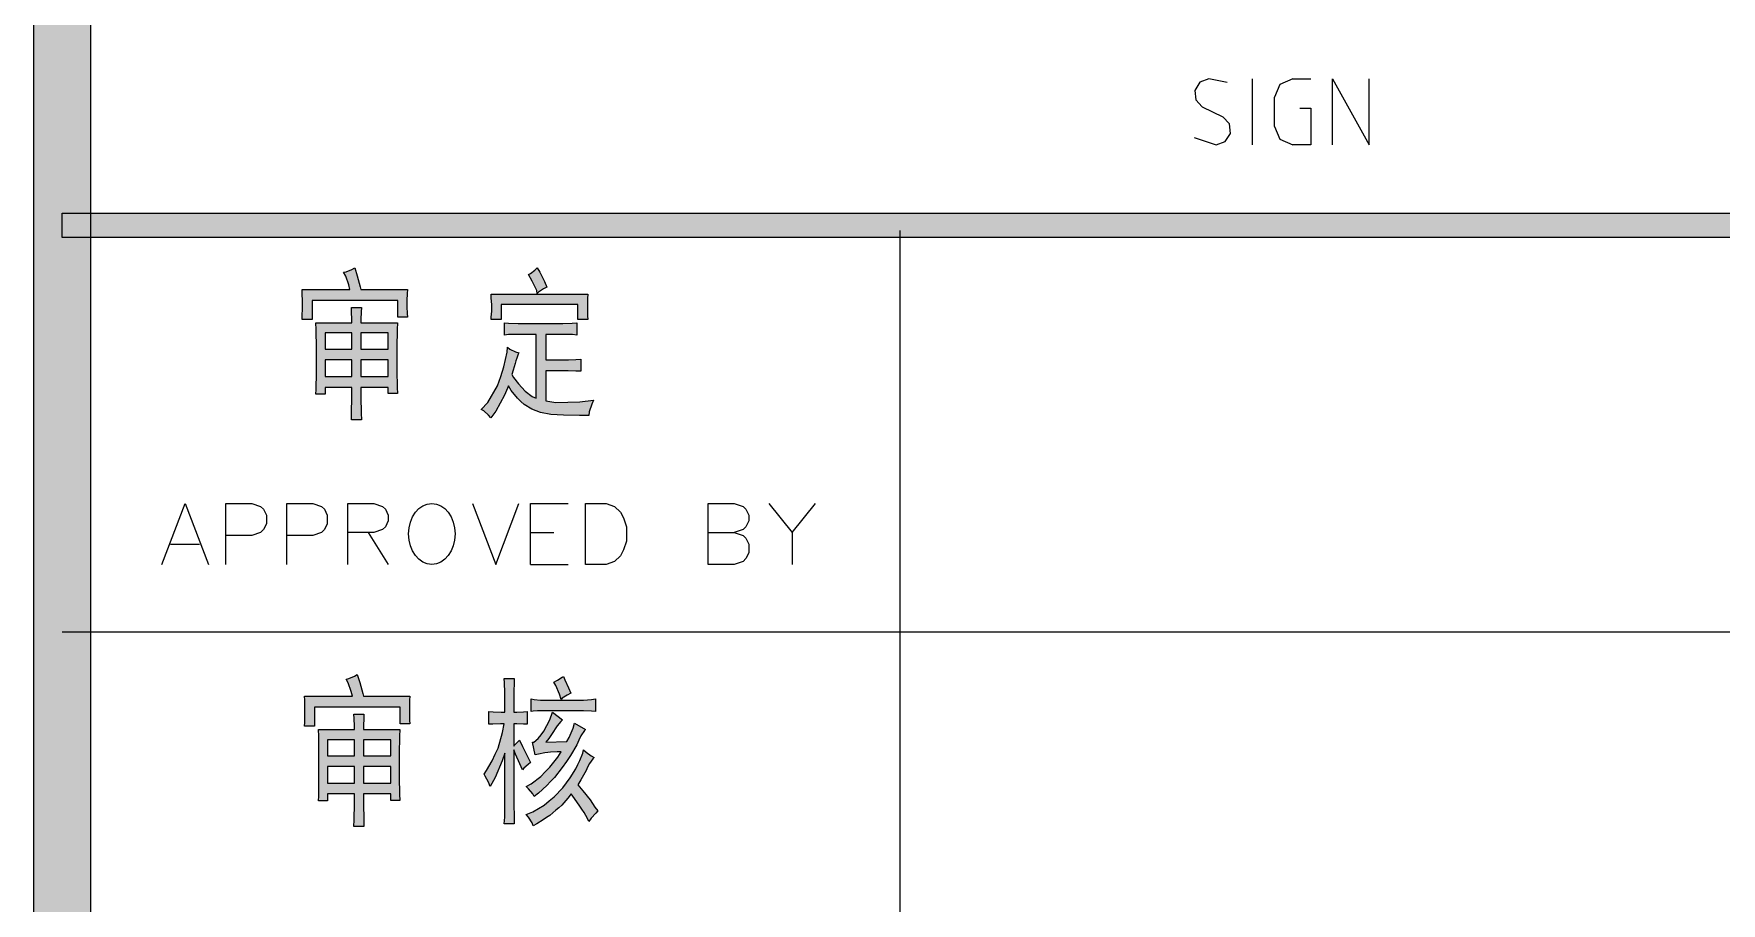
# Model space of a CAD drawing. Header units: millimetres. Extents: x 0 to 829, y 0 to 586.
# Drawn here: x 769.46 to 798.82, y 153.7 to 168.82 of the extents above; entities that cross this region are included whole.
import ezdxf

# ---------------------------------------------------------------- set-up
doc = ezdxf.new("R2010")
doc.units = ezdxf.units.MM

msp = doc.modelspace()

# ---------------------------------------------------------------- hatches: boundary and pattern name
h = msp.add_hatch(color=0)
h.dxf.hatch_style = 2
h.paths.add_polyline_path([(770.449028, 9.860139), (769.464778, 9.860139), (769.464778, 575.772139), (770.449028, 575.772139)])
h = msp.add_hatch(color=0)
h.dxf.hatch_style = 2
h.paths.add_polyline_path([(769.958667, 165.276389), (769.958667, 165.70325), (819.294639, 165.70325), (819.294639, 165.276389)])
h = msp.add_hatch(color=0)
h.dxf.hatch_style = 2
h.paths.add_polyline_path([(775.04925, 164.75075), (775.088056, 164.609639), (775.1445, 164.422667), (775.155083, 164.373278), (775.962944, 164.373278), (775.959417, 164.30625), (775.955889, 164.182778), (775.955889, 164.129861), (775.955889, 164.073417), (775.959417, 163.957), (775.962944, 163.8935), (775.797139, 163.8935), (775.797139, 164.182778), (774.304889, 164.182778), (774.304889, 163.851167), (774.132028, 163.851167), (774.135556, 163.918194), (774.139083, 164.045194), (774.139083, 164.105167), (774.139083, 164.172194), (774.135556, 164.30625), (774.132028, 164.373278), (774.964583, 164.373278), (774.943417, 164.454417), (774.8905, 164.606111), (774.855222, 164.673139), (774.901083, 164.683722), (774.996333, 164.722528)])
h = msp.add_hatch(color=0)
h.dxf.hatch_style = 2
h.paths.add_polyline_path([(778.069028, 164.637861), (778.107833, 164.6555), (778.181917, 164.711944), (778.220722, 164.75075), (778.266583, 164.676667), (778.347722, 164.510861), (778.386528, 164.415611), (778.330083, 164.383861), (778.245417, 164.327417), (778.220722, 164.30625), (778.213667, 164.355639), (778.136056, 164.521444)])
h = msp.add_hatch(color=0)
h.dxf.hatch_style = 2
h.paths.add_polyline_path([(779.102667, 164.295667), (779.099139, 164.218056), (779.095611, 164.101639), (779.095611, 164.062833), (779.095611, 164.024028), (779.099139, 163.918194), (779.102667, 163.851167), (778.929806, 163.851167), (778.929806, 164.11575), (777.596306, 164.11575), (777.596306, 163.851167), (777.419917, 163.851167), (777.423444, 163.8935), (777.4305, 163.995806), (777.4305, 164.048722), (777.4305, 164.105167), (777.423444, 164.228639), (777.419917, 164.295667)])
h = msp.add_hatch(color=0)
h.paths.add_polyline_path([(774.996333, 163.794722), (774.996333, 163.851167), (774.992806, 163.985222), (774.989278, 164.062833), (775.165667, 164.062833), (775.158611, 163.98875), (775.155083, 163.854694), (775.155083, 163.794722), (775.790083, 163.794722), (775.783028, 163.678306), (775.7795, 163.360806), (775.7795, 163.16325), (775.7795, 162.969222), (775.783028, 162.669361), (775.790083, 162.563528), (775.631333, 162.563528), (775.631333, 162.672889), (775.155083, 162.672889), (775.155083, 162.507083), (775.158611, 162.224861), (775.165667, 162.108444), (774.989278, 162.108444), (774.992806, 162.224861), (774.996333, 162.507083), (774.996333, 162.672889), (774.530667, 162.672889), (774.530667, 162.552944), (774.371917, 162.552944), (774.375444, 162.634083), (774.3825, 162.930417), (774.3825, 163.138556), (774.3825, 163.350222), (774.375444, 163.678306), (774.371917, 163.794722)])
h.paths.add_polyline_path([(775.631333, 162.863389), (775.631333, 163.152667), (775.155083, 163.152667), (775.155083, 162.863389)])
h.paths.add_polyline_path([(774.996333, 162.863389), (774.996333, 163.152667), (774.530667, 163.152667), (774.530667, 162.863389)])
h.paths.add_polyline_path([(775.631333, 163.339639), (775.631333, 163.618333), (775.155083, 163.618333), (775.155083, 163.339639)])
h.paths.add_polyline_path([(774.996333, 163.339639), (774.996333, 163.618333), (774.530667, 163.618333), (774.530667, 163.339639)])
h = msp.add_hatch(color=0)
h.dxf.hatch_style = 2
h.paths.add_polyline_path([(778.587611, 163.784139), (778.665222, 163.784139), (778.8275, 163.791194), (778.912167, 163.794722), (778.912167, 163.583056), (778.838083, 163.590111), (778.658167, 163.593639), (778.552333, 163.593639), (778.368889, 163.593639), (778.368889, 163.152667), (778.721667, 163.152667), (778.767528, 163.152667), (778.894528, 163.156194), (778.979194, 163.16325), (778.979194, 162.951583), (778.894528, 162.955111), (778.760472, 162.962167), (778.711083, 162.962167), (778.368889, 162.962167), (778.368889, 162.440056), (778.545278, 162.411833), (778.961556, 162.418889), (779.201444, 162.450639), (779.169694, 162.380083), (779.127361, 162.246028), (779.120306, 162.186056), (778.9545, 162.186056), (778.679333, 162.189583), (778.569972, 162.196639), (778.460611, 162.200167), (778.277167, 162.235444), (778.203083, 162.263667), (778.129, 162.291889), (777.994944, 162.373028), (777.9385, 162.429472), (777.878528, 162.485917), (777.769167, 162.616444), (777.719778, 162.697583), (777.65275, 162.535306), (777.501056, 162.256611), (777.412861, 162.140194), (777.374056, 162.189583), (777.292917, 162.263667), (777.247056, 162.284833), (777.363472, 162.408306), (777.532806, 162.697583), (777.58925, 162.863389), (777.642167, 163.029194), (777.698611, 163.283194), (777.705667, 163.371389), (777.744472, 163.339639), (777.846778, 163.29025), (777.903222, 163.272611), (777.892639, 163.251444), (777.864417, 163.180889), (777.850306, 163.135028), (777.836194, 163.085639), (777.800917, 162.969222), (777.77975, 162.895139), (777.807972, 162.84575), (777.896167, 162.732861), (777.952611, 162.669361), (778.012583, 162.605861), (778.136056, 162.514139), (778.203083, 162.485917), (778.203083, 163.593639), (777.9385, 163.593639), (777.867944, 163.593639), (777.723306, 163.590111), (777.65275, 163.583056), (777.65275, 163.794722), (777.723306, 163.791194), (777.892639, 163.784139), (777.987889, 163.784139)])
h = msp.add_hatch(color=0)
h.dxf.hatch_style = 2
h.paths.add_polyline_path([(775.091583, 157.677556), (775.133917, 157.539972), (775.186833, 157.349472), (775.197417, 157.300083), (776.005278, 157.300083), (776.00175, 157.233056), (775.998222, 157.113111), (775.998222, 157.056667), (775.998222, 157.000222), (776.00175, 156.883806), (776.005278, 156.823833), (775.839472, 156.823833), (775.839472, 157.113111), (774.35075, 157.113111), (774.35075, 156.777972), (774.174361, 156.777972), (774.177889, 156.845), (774.181417, 156.972), (774.181417, 157.0355), (774.181417, 157.102528), (774.177889, 157.233056), (774.174361, 157.300083), (775.006917, 157.300083), (774.98575, 157.38475), (774.932833, 157.532917), (774.897556, 157.599944), (774.943417, 157.610528), (775.042194, 157.649333)])
h = msp.add_hatch(color=0)
h.dxf.hatch_style = 2
h.paths.add_polyline_path([(778.679333, 157.645806), (778.704028, 157.589361), (778.767528, 157.444722), (778.806333, 157.356528), (778.742833, 157.32125), (778.658167, 157.268333), (778.637, 157.243639), (778.608778, 157.338889), (778.545278, 157.490583), (778.513528, 157.5435), (778.577028, 157.582306), (778.658167, 157.635222)])
h = msp.add_hatch(color=0)
h.dxf.hatch_style = 2
h.paths.add_polyline_path([(777.656278, 157.268333), (777.656278, 157.363583), (777.65275, 157.532917), (777.645694, 157.610528), (777.822083, 157.610528), (777.818556, 157.5435), (777.815028, 157.374167), (777.815028, 157.268333), (777.815028, 157.024917), (777.867944, 157.024917), (777.984361, 157.028444), (778.047861, 157.0355), (778.047861, 156.81325), (777.984361, 156.816778), (777.867944, 156.823833), (777.815028, 156.823833), (777.815028, 156.435778), (777.822083, 156.446361), (777.871472, 156.49575), (777.913806, 156.534556), (777.966722, 156.425194), (778.061972, 156.227639), (778.104306, 156.1465), (778.061972, 156.111222), (777.991417, 156.05125), (777.963194, 156.023028), (777.920861, 156.125333), (777.846778, 156.294667), (777.815028, 156.36875), (777.815028, 155.546778), (777.815028, 155.430361), (777.818556, 155.197528), (777.822083, 155.081111), (777.645694, 155.081111), (777.656278, 155.201056), (777.659806, 155.433889), (777.656278, 155.546778), (777.656278, 156.312306), (777.613944, 156.17825), (777.490472, 155.888972), (777.405806, 155.73375), (777.374056, 155.807833), (777.317611, 155.913667), (777.296444, 155.945417), (777.342306, 156.008917), (777.437556, 156.17825), (777.490472, 156.291139), (777.539861, 156.4005), (777.617472, 156.668611), (777.645694, 156.823833), (777.585722, 156.823833), (777.451667, 156.816778), (777.381111, 156.81325), (777.381111, 157.0355), (777.455194, 157.028444), (777.592778, 157.024917), (777.656278, 157.024917)])
h = msp.add_hatch(color=0)
h.dxf.hatch_style = 2
h.paths.add_polyline_path([(778.263056, 157.046083), (778.227778, 157.046083), (778.150167, 157.039028), (778.114889, 157.0355), (778.114889, 157.25775), (778.167806, 157.243639), (778.280694, 157.233056), (778.337139, 157.233056), (778.961556, 157.233056), (779.028583, 157.233056), (779.166167, 157.243639), (779.236722, 157.25775), (779.236722, 157.0355), (779.166167, 157.039028), (779.028583, 157.046083), (778.961556, 157.046083)])
h = msp.add_hatch(color=0)
h.paths.add_polyline_path([(775.042194, 156.725056), (775.042194, 156.777972), (775.035139, 156.912028), (775.031611, 156.989639), (775.208, 156.989639), (775.204472, 156.919083), (775.197417, 156.785028), (775.197417, 156.725056), (775.832417, 156.725056), (775.828889, 156.605111), (775.821833, 156.291139), (775.821833, 156.090056), (775.821833, 155.896028), (775.828889, 155.596167), (775.832417, 155.490333), (775.673667, 155.490333), (775.673667, 155.603222), (775.197417, 155.603222), (775.197417, 155.433889), (775.204472, 155.151667), (775.208, 155.03525), (775.031611, 155.03525), (775.035139, 155.151667), (775.042194, 155.433889), (775.042194, 155.603222), (774.573, 155.603222), (774.573, 155.47975), (774.417778, 155.47975), (774.421306, 155.564417), (774.424833, 155.857222), (774.424833, 156.068889), (774.424833, 156.280556), (774.421306, 156.605111), (774.417778, 156.725056)])
h.paths.add_polyline_path([(775.673667, 155.790194), (775.673667, 156.079472), (775.197417, 156.079472), (775.197417, 155.790194)])
h.paths.add_polyline_path([(775.042194, 155.790194), (775.042194, 156.079472), (774.573, 156.079472), (774.573, 155.790194)])
h.paths.add_polyline_path([(775.673667, 156.266444), (775.673667, 156.545139), (775.197417, 156.545139), (775.197417, 156.266444)])
h.paths.add_polyline_path([(775.042194, 156.266444), (775.042194, 156.545139), (774.573, 156.545139), (774.573, 156.266444)])
h = msp.add_hatch(color=0)
h.dxf.hatch_style = 2
h.paths.add_polyline_path([(778.139583, 156.502806), (778.164278, 156.502806), (778.238361, 156.566306), (778.28775, 156.629806), (778.337139, 156.693306), (778.439444, 156.890861), (778.488833, 157.024917), (778.661694, 156.890861), (778.629944, 156.862639), (778.566444, 156.785028), (778.534694, 156.735639), (778.502944, 156.68625), (778.421806, 156.566306), (778.372417, 156.502806), (778.739306, 156.513389), (778.778111, 156.583944), (778.845139, 156.746222), (778.869833, 156.834417), (779.063861, 156.725056), (779.042694, 156.707417), (778.982722, 156.612167), (778.947444, 156.534556), (778.908639, 156.456944), (778.799278, 156.2735), (778.728722, 156.167667), (778.658167, 156.061833), (778.520583, 155.888972), (778.453556, 155.818417), (778.390056, 155.747861), (778.245417, 155.617333), (778.171333, 155.557361), (778.143111, 155.603222), (778.072556, 155.691417), (778.030222, 155.73375), (778.118417, 155.779611), (778.284222, 155.903083), (778.361833, 155.984222), (778.442972, 156.065361), (778.580556, 156.24175), (778.637, 156.333472), (778.569972, 156.333472), (778.453556, 156.329944), (778.404167, 156.322889), (778.354778, 156.319361), (778.245417, 156.294667), (778.188972, 156.280556)])
h = msp.add_hatch(color=0)
h.dxf.hatch_style = 2
h.paths.add_polyline_path([(779.212028, 156.234694), (779.187333, 156.213528), (779.130889, 156.128861), (779.099139, 156.068889), (779.070917, 156.008917), (778.982722, 155.850167), (778.929806, 155.758444), (779.014472, 155.656139), (779.141472, 155.497389), (779.183806, 155.433889), (779.226139, 155.373917), (779.275528, 155.306889), (779.24025, 155.268083), (779.162639, 155.179889), (779.120306, 155.123444), (779.095611, 155.172833), (779.035639, 155.278667), (779.000361, 155.335111), (778.965083, 155.391556), (778.869833, 155.525611), (778.813389, 155.603222), (778.753417, 155.529139), (778.647583, 155.409194), (778.598194, 155.363333), (778.545278, 155.317472), (778.439444, 155.229278), (778.383, 155.190472), (778.326556, 155.151667), (778.213667, 155.081111), (778.153694, 155.045833), (778.136056, 155.102278), (778.072556, 155.201056), (778.030222, 155.246917), (778.143111, 155.28925), (778.344194, 155.409194), (778.428861, 155.47975), (778.517056, 155.550306), (778.66875, 155.709056), (778.728722, 155.79725), (778.792222, 155.881917), (778.891, 156.040667), (778.926278, 156.111222), (778.961556, 156.185306), (779.014472, 156.312306), (779.028583, 156.36875), (779.070917, 156.329944), (779.162639, 156.262917)])

# ---------------------------------------------------------------- linework, layer by layer
at = {"color": 0, "lineweight": 0}
for points in [[(770.449028, 9.860139), (769.464778, 9.860139), (769.464778, 575.772139), (770.449028, 575.772139)], [(769.958667, 165.276389), (769.958667, 165.70325), (819.294639, 165.70325), (819.294639, 165.276389)], [(775.04925, 164.75075), (775.088056, 164.609639), (775.1445, 164.422667), (775.155083, 164.373278), (775.962944, 164.373278), (775.959417, 164.30625), (775.955889, 164.182778), (775.955889, 164.129861), (775.955889, 164.073417), (775.959417, 163.957), (775.962944, 163.8935), (775.797139, 163.8935), (775.797139, 164.182778), (774.304889, 164.182778), (774.304889, 163.851167), (774.132028, 163.851167), (774.135556, 163.918194), (774.139083, 164.045194), (774.139083, 164.105167), (774.139083, 164.172194), (774.135556, 164.30625), (774.132028, 164.373278), (774.964583, 164.373278), (774.943417, 164.454417), (774.8905, 164.606111), (774.855222, 164.673139), (774.901083, 164.683722), (774.996333, 164.722528)], [(778.069028, 164.637861), (778.107833, 164.6555), (778.181917, 164.711944), (778.220722, 164.75075), (778.266583, 164.676667), (778.347722, 164.510861), (778.386528, 164.415611), (778.330083, 164.383861), (778.245417, 164.327417), (778.220722, 164.30625), (778.213667, 164.355639), (778.136056, 164.521444)], [(779.102667, 164.295667), (779.099139, 164.218056), (779.095611, 164.101639), (779.095611, 164.062833), (779.095611, 164.024028), (779.099139, 163.918194), (779.102667, 163.851167), (778.929806, 163.851167), (778.929806, 164.11575), (777.596306, 164.11575), (777.596306, 163.851167), (777.419917, 163.851167), (777.423444, 163.8935), (777.4305, 163.995806), (777.4305, 164.048722), (777.4305, 164.105167), (777.423444, 164.228639), (777.419917, 164.295667)], [(774.996333, 163.794722), (774.996333, 163.851167), (774.992806, 163.985222), (774.989278, 164.062833), (775.165667, 164.062833), (775.158611, 163.98875), (775.155083, 163.854694), (775.155083, 163.794722), (775.790083, 163.794722), (775.783028, 163.678306), (775.7795, 163.360806), (775.7795, 163.16325), (775.7795, 162.969222), (775.783028, 162.669361), (775.790083, 162.563528), (775.631333, 162.563528), (775.631333, 162.672889), (775.155083, 162.672889), (775.155083, 162.507083), (775.158611, 162.224861), (775.165667, 162.108444), (774.989278, 162.108444), (774.992806, 162.224861), (774.996333, 162.507083), (774.996333, 162.672889), (774.530667, 162.672889), (774.530667, 162.552944), (774.371917, 162.552944), (774.375444, 162.634083), (774.3825, 162.930417), (774.3825, 163.138556), (774.3825, 163.350222), (774.375444, 163.678306), (774.371917, 163.794722)], [(778.587611, 163.784139), (778.665222, 163.784139), (778.8275, 163.791194), (778.912167, 163.794722), (778.912167, 163.583056), (778.838083, 163.590111), (778.658167, 163.593639), (778.552333, 163.593639), (778.368889, 163.593639), (778.368889, 163.152667), (778.721667, 163.152667), (778.767528, 163.152667), (778.894528, 163.156194), (778.979194, 163.16325), (778.979194, 162.951583), (778.894528, 162.955111), (778.760472, 162.962167), (778.711083, 162.962167), (778.368889, 162.962167), (778.368889, 162.440056), (778.545278, 162.411833), (778.961556, 162.418889), (779.201444, 162.450639), (779.169694, 162.380083), (779.127361, 162.246028), (779.120306, 162.186056), (778.9545, 162.186056), (778.679333, 162.189583), (778.569972, 162.196639), (778.460611, 162.200167), (778.277167, 162.235444), (778.203083, 162.263667), (778.129, 162.291889), (777.994944, 162.373028), (777.9385, 162.429472), (777.878528, 162.485917), (777.769167, 162.616444), (777.719778, 162.697583), (777.65275, 162.535306), (777.501056, 162.256611), (777.412861, 162.140194), (777.374056, 162.189583), (777.292917, 162.263667), (777.247056, 162.284833), (777.363472, 162.408306), (777.532806, 162.697583), (777.58925, 162.863389), (777.642167, 163.029194), (777.698611, 163.283194), (777.705667, 163.371389), (777.744472, 163.339639), (777.846778, 163.29025), (777.903222, 163.272611), (777.892639, 163.251444), (777.864417, 163.180889), (777.850306, 163.135028), (777.836194, 163.085639), (777.800917, 162.969222), (777.77975, 162.895139), (777.807972, 162.84575), (777.896167, 162.732861), (777.952611, 162.669361), (778.012583, 162.605861), (778.136056, 162.514139), (778.203083, 162.485917), (778.203083, 163.593639), (777.9385, 163.593639), (777.867944, 163.593639), (777.723306, 163.590111), (777.65275, 163.583056), (777.65275, 163.794722), (777.723306, 163.791194), (777.892639, 163.784139), (777.987889, 163.784139)], [(774.996333, 163.339639), (774.996333, 163.618333), (774.530667, 163.618333), (774.530667, 163.339639)], [(775.631333, 163.339639), (775.631333, 163.618333), (775.155083, 163.618333), (775.155083, 163.339639)], [(774.996333, 162.863389), (774.996333, 163.152667), (774.530667, 163.152667), (774.530667, 162.863389)], [(775.631333, 162.863389), (775.631333, 163.152667), (775.155083, 163.152667), (775.155083, 162.863389)], [(779.063861, 159.593139), (779.063861, 160.655), (779.420167, 160.655), (779.568333, 160.602083), (779.670639, 160.503306), (779.720028, 160.401), (779.772944, 160.249306), (779.772944, 159.998833), (779.720028, 159.847139), (779.670639, 159.744833), (779.568333, 159.642528), (779.420167, 159.593139)], [(775.091583, 157.677556), (775.133917, 157.539972), (775.186833, 157.349472), (775.197417, 157.300083), (776.005278, 157.300083), (776.00175, 157.233056), (775.998222, 157.113111), (775.998222, 157.056667), (775.998222, 157.000222), (776.00175, 156.883806), (776.005278, 156.823833), (775.839472, 156.823833), (775.839472, 157.113111), (774.35075, 157.113111), (774.35075, 156.777972), (774.174361, 156.777972), (774.177889, 156.845), (774.181417, 156.972), (774.181417, 157.0355), (774.181417, 157.102528), (774.177889, 157.233056), (774.174361, 157.300083), (775.006917, 157.300083), (774.98575, 157.38475), (774.932833, 157.532917), (774.897556, 157.599944), (774.943417, 157.610528), (775.042194, 157.649333)], [(778.679333, 157.645806), (778.704028, 157.589361), (778.767528, 157.444722), (778.806333, 157.356528), (778.742833, 157.32125), (778.658167, 157.268333), (778.637, 157.243639), (778.608778, 157.338889), (778.545278, 157.490583), (778.513528, 157.5435), (778.577028, 157.582306), (778.658167, 157.635222)], [(777.656278, 157.268333), (777.656278, 157.363583), (777.65275, 157.532917), (777.645694, 157.610528), (777.822083, 157.610528), (777.818556, 157.5435), (777.815028, 157.374167), (777.815028, 157.268333), (777.815028, 157.024917), (777.867944, 157.024917), (777.984361, 157.028444), (778.047861, 157.0355), (778.047861, 156.81325), (777.984361, 156.816778), (777.867944, 156.823833), (777.815028, 156.823833), (777.815028, 156.435778), (777.822083, 156.446361), (777.871472, 156.49575), (777.913806, 156.534556), (777.966722, 156.425194), (778.061972, 156.227639), (778.104306, 156.1465), (778.061972, 156.111222), (777.991417, 156.05125), (777.963194, 156.023028), (777.920861, 156.125333), (777.846778, 156.294667), (777.815028, 156.36875), (777.815028, 155.546778), (777.815028, 155.430361), (777.818556, 155.197528), (777.822083, 155.081111), (777.645694, 155.081111), (777.656278, 155.201056), (777.659806, 155.433889), (777.656278, 155.546778), (777.656278, 156.312306), (777.613944, 156.17825), (777.490472, 155.888972), (777.405806, 155.73375), (777.374056, 155.807833), (777.317611, 155.913667), (777.296444, 155.945417), (777.342306, 156.008917), (777.437556, 156.17825), (777.490472, 156.291139), (777.539861, 156.4005), (777.617472, 156.668611), (777.645694, 156.823833), (777.585722, 156.823833), (777.451667, 156.816778), (777.381111, 156.81325), (777.381111, 157.0355), (777.455194, 157.028444), (777.592778, 157.024917), (777.656278, 157.024917)], [(778.263056, 157.046083), (778.227778, 157.046083), (778.150167, 157.039028), (778.114889, 157.0355), (778.114889, 157.25775), (778.167806, 157.243639), (778.280694, 157.233056), (778.337139, 157.233056), (778.961556, 157.233056), (779.028583, 157.233056), (779.166167, 157.243639), (779.236722, 157.25775), (779.236722, 157.0355), (779.166167, 157.039028), (779.028583, 157.046083), (778.961556, 157.046083)], [(775.042194, 156.725056), (775.042194, 156.777972), (775.035139, 156.912028), (775.031611, 156.989639), (775.208, 156.989639), (775.204472, 156.919083), (775.197417, 156.785028), (775.197417, 156.725056), (775.832417, 156.725056), (775.828889, 156.605111), (775.821833, 156.291139), (775.821833, 156.090056), (775.821833, 155.896028), (775.828889, 155.596167), (775.832417, 155.490333), (775.673667, 155.490333), (775.673667, 155.603222), (775.197417, 155.603222), (775.197417, 155.433889), (775.204472, 155.151667), (775.208, 155.03525), (775.031611, 155.03525), (775.035139, 155.151667), (775.042194, 155.433889), (775.042194, 155.603222), (774.573, 155.603222), (774.573, 155.47975), (774.417778, 155.47975), (774.421306, 155.564417), (774.424833, 155.857222), (774.424833, 156.068889), (774.424833, 156.280556), (774.421306, 156.605111), (774.417778, 156.725056)], [(778.139583, 156.502806), (778.164278, 156.502806), (778.238361, 156.566306), (778.28775, 156.629806), (778.337139, 156.693306), (778.439444, 156.890861), (778.488833, 157.024917), (778.661694, 156.890861), (778.629944, 156.862639), (778.566444, 156.785028), (778.534694, 156.735639), (778.502944, 156.68625), (778.421806, 156.566306), (778.372417, 156.502806), (778.739306, 156.513389), (778.778111, 156.583944), (778.845139, 156.746222), (778.869833, 156.834417), (779.063861, 156.725056), (779.042694, 156.707417), (778.982722, 156.612167), (778.947444, 156.534556), (778.908639, 156.456944), (778.799278, 156.2735), (778.728722, 156.167667), (778.658167, 156.061833), (778.520583, 155.888972), (778.453556, 155.818417), (778.390056, 155.747861), (778.245417, 155.617333), (778.171333, 155.557361), (778.143111, 155.603222), (778.072556, 155.691417), (778.030222, 155.73375), (778.118417, 155.779611), (778.284222, 155.903083), (778.361833, 155.984222), (778.442972, 156.065361), (778.580556, 156.24175), (778.637, 156.333472), (778.569972, 156.333472), (778.453556, 156.329944), (778.404167, 156.322889), (778.354778, 156.319361), (778.245417, 156.294667), (778.188972, 156.280556)], [(775.042194, 156.266444), (775.042194, 156.545139), (774.573, 156.545139), (774.573, 156.266444)], [(775.673667, 156.266444), (775.673667, 156.545139), (775.197417, 156.545139), (775.197417, 156.266444)], [(779.212028, 156.234694), (779.187333, 156.213528), (779.130889, 156.128861), (779.099139, 156.068889), (779.070917, 156.008917), (778.982722, 155.850167), (778.929806, 155.758444), (779.014472, 155.656139), (779.141472, 155.497389), (779.183806, 155.433889), (779.226139, 155.373917), (779.275528, 155.306889), (779.24025, 155.268083), (779.162639, 155.179889), (779.120306, 155.123444), (779.095611, 155.172833), (779.035639, 155.278667), (779.000361, 155.335111), (778.965083, 155.391556), (778.869833, 155.525611), (778.813389, 155.603222), (778.753417, 155.529139), (778.647583, 155.409194), (778.598194, 155.363333), (778.545278, 155.317472), (778.439444, 155.229278), (778.383, 155.190472), (778.326556, 155.151667), (778.213667, 155.081111), (778.153694, 155.045833), (778.136056, 155.102278), (778.072556, 155.201056), (778.030222, 155.246917), (778.143111, 155.28925), (778.344194, 155.409194), (778.428861, 155.47975), (778.517056, 155.550306), (778.66875, 155.709056), (778.728722, 155.79725), (778.792222, 155.881917), (778.891, 156.040667), (778.926278, 156.111222), (778.961556, 156.185306), (779.014472, 156.312306), (779.028583, 156.36875), (779.070917, 156.329944), (779.162639, 156.262917)], [(775.042194, 155.790194), (775.042194, 156.079472), (774.573, 156.079472), (774.573, 155.790194)], [(775.673667, 155.790194), (775.673667, 156.079472), (775.197417, 156.079472), (775.197417, 155.790194)]]:
    msp.add_lwpolyline(points, close=True, dxfattribs=at)
for points in [[(790.222222, 167.971611), (789.904722, 168.035111), (789.745972, 167.978667), (789.657778, 167.837556), (789.675417, 167.67175), (789.788306, 167.551806)], [(790.663194, 166.892111), (790.663194, 168.035111)], [(791.361694, 168.035111), (791.135917, 167.939861), (791.044194, 167.717611)], [(791.361694, 168.035111), (791.679194, 168.035111)], [(792.056667, 166.892111), (792.056667, 168.035111), (792.691667, 166.892111), (792.691667, 168.035111)], [(791.044194, 167.209611), (791.044194, 167.717611)], [(789.788306, 167.551806), (790.144611, 167.375417)], [(790.031722, 166.892111), (790.186944, 166.948556), (790.278667, 167.089667), (790.261028, 167.255472), (790.144611, 167.375417)], [(791.488694, 167.527111), (791.679194, 167.527111), (791.679194, 166.892111), (791.361694, 166.892111)], [(789.650722, 167.019111), (790.031722, 166.892111)], [(791.044194, 167.209611), (791.135917, 166.987361), (791.361694, 166.892111)], [(784.535444, 108.846056), (784.535444, 165.399861)], [(771.694333, 159.593139), (772.0965, 160.655), (772.502194, 159.593139)], [(772.805583, 159.593139), (772.805583, 160.655), (773.257139, 160.655), (773.408833, 160.602083), (773.46175, 160.552694), (773.511139, 160.450389), (773.511139, 160.298694), (773.46175, 160.199917), (773.408833, 160.150528), (773.257139, 160.097611), (772.805583, 160.097611)], [(773.863917, 159.593139), (773.863917, 160.655), (774.319, 160.655), (774.470694, 160.602083), (774.520083, 160.552694), (774.569472, 160.450389), (774.569472, 160.298694), (774.520083, 160.199917), (774.470694, 160.150528), (774.319, 160.097611), (773.863917, 160.097611)], [(774.925778, 159.593139), (774.925778, 160.655), (775.377333, 160.655), (775.529028, 160.602083), (775.581944, 160.552694), (775.631333, 160.450389), (775.631333, 160.351611), (775.581944, 160.249306), (775.529028, 160.199917), (775.377333, 160.150528), (774.925778, 160.150528)], [(777.095361, 160.655), (777.501056, 159.593139), (777.903222, 160.655)], [(778.104306, 159.593139), (778.104306, 160.655), (778.760472, 160.655)], [(781.194639, 159.593139), (781.194639, 160.655), (781.649722, 160.655), (781.801417, 160.602083), (781.850806, 160.552694), (781.900194, 160.450389), (781.900194, 160.351611), (781.850806, 160.249306), (781.801417, 160.199917), (781.649722, 160.150528)], [(782.252972, 160.655), (782.658667, 160.150528), (783.060833, 160.655)], [(775.278556, 160.150528), (775.631333, 159.593139)], [(778.104306, 160.150528), (778.51, 160.150528)], [(781.194639, 160.150528), (781.649722, 160.150528), (781.801417, 160.097611), (781.850806, 160.048222), (781.900194, 159.945917), (781.900194, 159.794222), (781.850806, 159.695444), (781.801417, 159.642528), (781.649722, 159.593139), (781.194639, 159.593139)], [(782.658667, 160.150528), (782.658667, 159.593139)], [(771.846028, 159.945917), (772.3505, 159.945917)], [(778.104306, 159.593139), (778.760472, 159.593139)], [(769.958667, 158.421917), (819.294639, 158.421917)]]:
    msp.add_lwpolyline(points, dxfattribs=at)
msp.add_ellipse((776.388042, 160.124069), major_axis=(0, 0.530931), ratio=0.760797, start_param=0, end_param=6.283185, dxfattribs=at)

doc.saveas('drawing.dxf')
